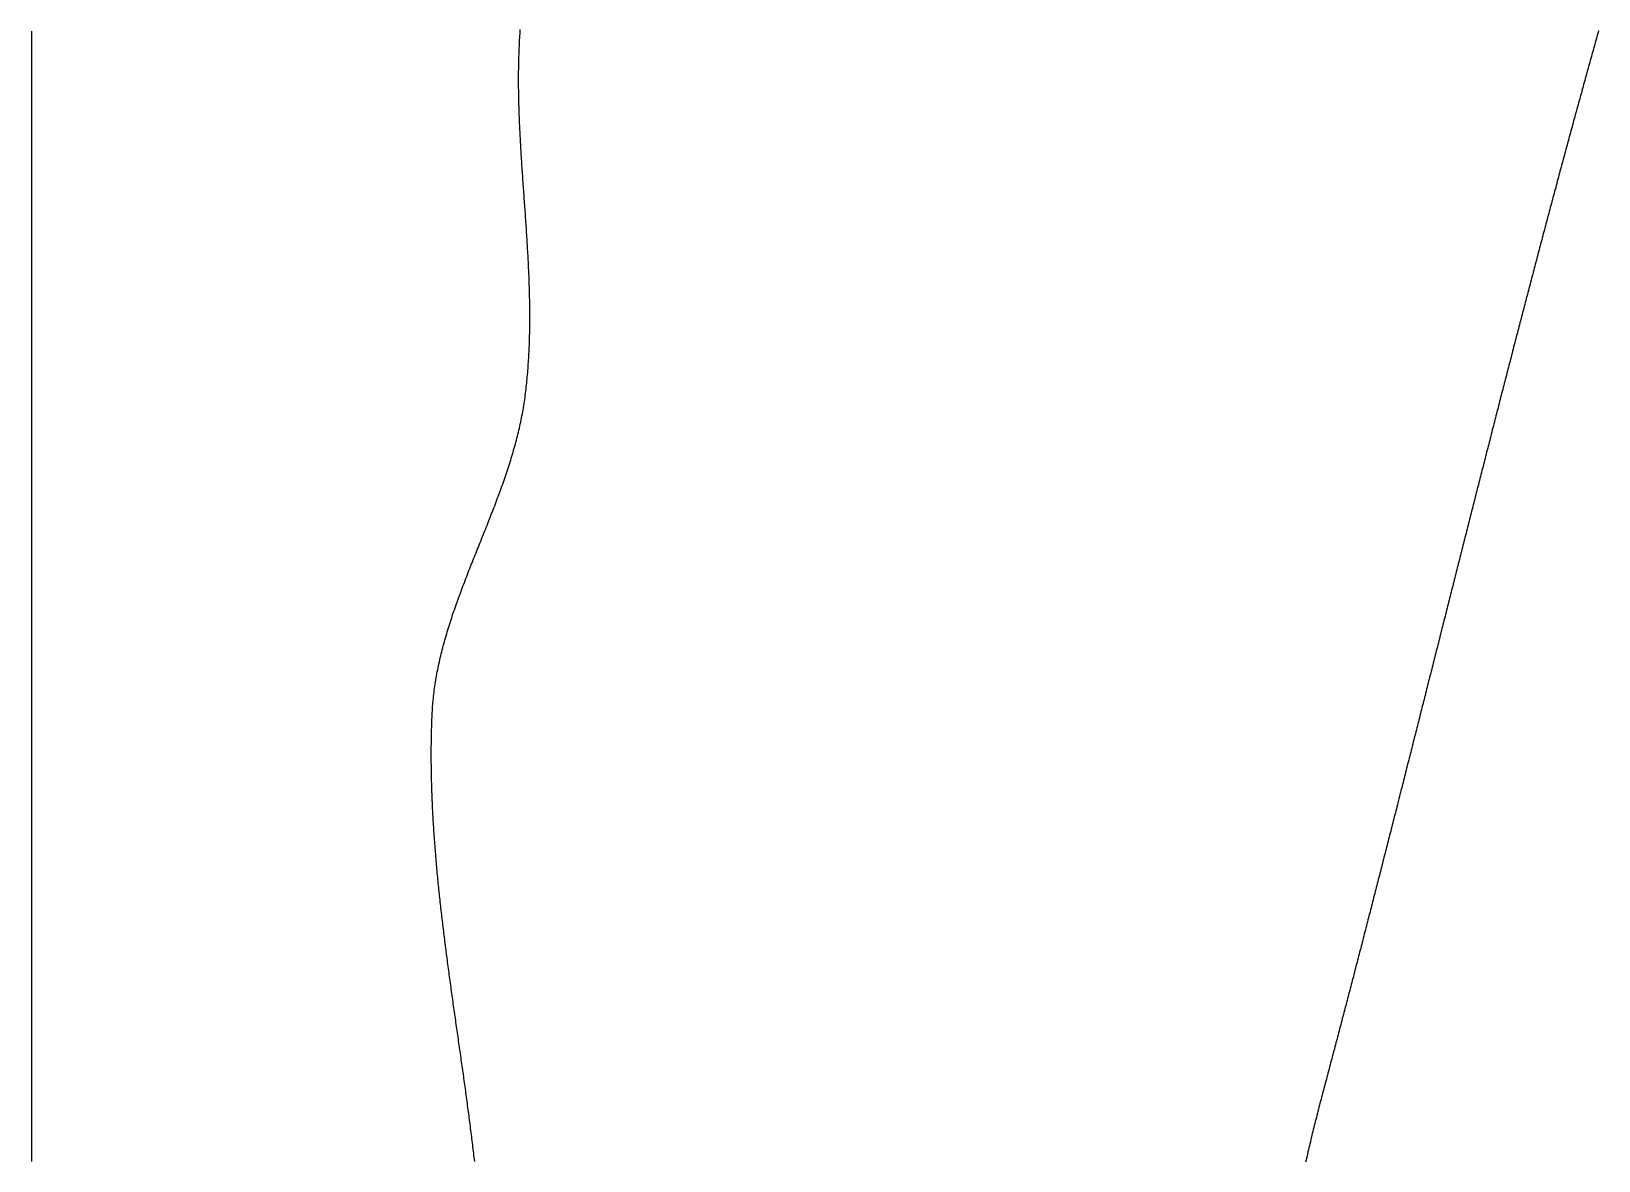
# Model space of a CAD drawing. Header units: metres. Extents: x -45 to 45, y -108 to 108.
# Drawn here: x -45.32 to -7.74, y -81.28 to -54.21 of the extents above; entities that cross this region are included whole.
import ezdxf

# ---------------------------------------------------------------- set-up
doc = ezdxf.new("R2010")
doc.units = ezdxf.units.M

msp = doc.modelspace()

# ---------------------------------------------------------------- linework, layer by layer
for points in [[(-45.316, -54.205), (-45.316, -54.255), (-45.316, -54.305), (-45.316, -54.355), (-45.316, -54.405), (-45.316, -54.455), (-45.316, -54.505), (-45.316, -54.555), (-45.316, -54.605), (-45.316, -54.655), (-45.316, -54.705), (-45.316, -54.755), (-45.316, -54.805), (-45.316, -54.855), (-45.316, -54.905), (-45.316, -54.955), (-45.316, -55.005), (-45.316, -55.055), (-45.316, -55.105), (-45.316, -55.155), (-45.316, -55.205), (-45.316, -55.255), (-45.316, -55.305), (-45.316, -55.355), (-45.316, -55.405), (-45.316, -55.455), (-45.316, -55.505), (-45.316, -55.555), (-45.316, -55.605), (-45.316, -55.655), (-45.316, -55.705), (-45.316, -55.755), (-45.316, -55.805), (-45.316, -55.855), (-45.316, -55.905), (-45.316, -55.955), (-45.316, -56.005), (-45.316, -56.055), (-45.316, -56.105), (-45.316, -56.155), (-45.316, -56.205), (-45.316, -56.255), (-45.316, -56.305), (-45.316, -56.355), (-45.316, -56.405), (-45.316, -56.455), (-45.316, -56.505), (-45.316, -56.555), (-45.316, -56.605), (-45.316, -56.655), (-45.316, -56.705), (-45.316, -56.755), (-45.316, -56.806), (-45.316, -56.856), (-45.316, -56.906), (-45.316, -56.956), (-45.316, -57.006), (-45.316, -57.056), (-45.316, -57.106), (-45.316, -57.156), (-45.316, -57.206), (-45.316, -57.256), (-45.316, -57.306), (-45.316, -57.356), (-45.316, -57.406), (-45.316, -57.456), (-45.316, -57.506), (-45.316, -57.556), (-45.316, -57.606), (-45.316, -57.656), (-45.316, -57.706), (-45.316, -57.756), (-45.316, -57.806), (-45.316, -57.856), (-45.316, -57.906), (-45.316, -57.956), (-45.316, -58.006), (-45.316, -58.056), (-45.316, -58.106), (-45.316, -58.156), (-45.316, -58.206), (-45.316, -58.256), (-45.316, -58.306), (-45.316, -58.356), (-45.316, -58.406), (-45.316, -58.456), (-45.316, -58.506), (-45.316, -58.556), (-45.316, -58.606), (-45.316, -58.656), (-45.316, -58.706), (-45.316, -58.756), (-45.316, -58.806), (-45.316, -58.856), (-45.316, -58.906), (-45.316, -58.956), (-45.316, -59.006), (-45.316, -59.056), (-45.316, -59.106), (-45.316, -59.156), (-45.316, -59.206), (-45.316, -59.256), (-45.316, -59.306), (-45.316, -59.356), (-45.316, -59.406), (-45.316, -59.456), (-45.316, -59.506), (-45.316, -59.556), (-45.316, -59.606), (-45.316, -59.656), (-45.316, -59.706), (-45.316, -59.756), (-45.316, -59.806), (-45.316, -59.856), (-45.316, -59.906), (-45.316, -59.956), (-45.316, -60.006), (-45.316, -60.056), (-45.316, -60.106), (-45.316, -60.156), (-45.316, -60.206), (-45.316, -60.256), (-45.316, -60.306), (-45.316, -60.356), (-45.316, -60.406), (-45.316, -60.456), (-45.316, -60.506), (-45.316, -60.556), (-45.316, -60.606), (-45.316, -60.656), (-45.316, -60.706), (-45.316, -60.756), (-45.316, -60.806), (-45.316, -60.856), (-45.316, -60.906), (-45.316, -60.956), (-45.316, -61.006), (-45.316, -61.056), (-45.316, -61.106), (-45.316, -61.156), (-45.316, -61.206), (-45.316, -61.256), (-45.316, -61.306), (-45.316, -61.356), (-45.316, -61.406), (-45.316, -61.456), (-45.316, -61.506), (-45.316, -61.556), (-45.316, -61.606), (-45.316, -61.656), (-45.316, -61.706), (-45.316, -61.756), (-45.316, -61.806), (-45.316, -61.856), (-45.316, -61.906), (-45.316, -61.956), (-45.316, -62.006), (-45.316, -62.056), (-45.316, -62.106), (-45.316, -62.156), (-45.316, -62.206), (-45.316, -62.256), (-45.316, -62.306), (-45.316, -62.356), (-45.316, -62.406), (-45.316, -62.456), (-45.316, -62.506), (-45.316, -62.556), (-45.316, -62.606), (-45.316, -62.656), (-45.316, -62.706), (-45.316, -62.756), (-45.316, -62.806), (-45.316, -62.856), (-45.316, -62.906), (-45.316, -62.956), (-45.316, -63.006), (-45.316, -63.056), (-45.316, -63.106), (-45.316, -63.156), (-45.316, -63.206), (-45.316, -63.256), (-45.316, -63.306), (-45.316, -63.356), (-45.316, -63.406), (-45.316, -63.456), (-45.316, -63.506), (-45.316, -63.556), (-45.316, -63.606), (-45.316, -63.656), (-45.316, -63.706), (-45.316, -63.756), (-45.316, -63.806), (-45.316, -63.856), (-45.316, -63.906), (-45.316, -63.956), (-45.316, -64.006), (-45.316, -64.056), (-45.316, -64.106), (-45.316, -64.156), (-45.316, -64.206), (-45.316, -64.256), (-45.316, -64.306), (-45.316, -64.356), (-45.316, -64.406), (-45.316, -64.456), (-45.316, -64.506), (-45.316, -64.556), (-45.316, -64.606), (-45.316, -64.656), (-45.316, -64.706), (-45.316, -64.756), (-45.316, -64.806), (-45.316, -64.856), (-45.316, -64.906), (-45.316, -64.956), (-45.316, -65.006), (-45.316, -65.056), (-45.316, -65.106), (-45.316, -65.156), (-45.316, -65.206), (-45.316, -65.256), (-45.316, -65.306), (-45.316, -65.356), (-45.316, -65.406), (-45.316, -65.456), (-45.316, -65.506), (-45.316, -65.556), (-45.316, -65.606), (-45.316, -65.656), (-45.316, -65.706), (-45.316, -65.756), (-45.316, -65.806), (-45.316, -65.856), (-45.316, -65.906), (-45.316, -65.956), (-45.316, -66.006), (-45.316, -66.056), (-45.316, -66.106), (-45.316, -66.156), (-45.316, -66.206), (-45.316, -66.256), (-45.316, -66.306), (-45.316, -66.356), (-45.316, -66.406), (-45.316, -66.456), (-45.316, -66.506), (-45.316, -66.556), (-45.316, -66.606), (-45.316, -66.656), (-45.316, -66.706), (-45.316, -66.756), (-45.316, -66.806), (-45.316, -66.856), (-45.316, -66.906), (-45.316, -66.956), (-45.316, -67.006), (-45.316, -67.056), (-45.316, -67.106), (-45.316, -67.157), (-45.316, -67.207), (-45.316, -67.257), (-45.316, -67.307), (-45.316, -67.357), (-45.316, -67.407), (-45.316, -67.457), (-45.316, -67.507), (-45.316, -67.557), (-45.316, -67.607), (-45.316, -67.657), (-45.316, -67.707), (-45.316, -67.757), (-45.316, -67.807), (-45.316, -67.857), (-45.316, -67.907), (-45.316, -67.957), (-45.316, -68.007), (-45.316, -68.057), (-45.316, -68.107), (-45.316, -68.157), (-45.316, -68.207), (-45.316, -68.257), (-45.316, -68.307), (-45.316, -68.357), (-45.316, -68.407), (-45.316, -68.457), (-45.316, -68.507), (-45.316, -68.557), (-45.316, -68.607), (-45.316, -68.657), (-45.316, -68.707), (-45.316, -68.757), (-45.316, -68.807), (-45.316, -68.857), (-45.316, -68.907), (-45.316, -68.957), (-45.316, -69.007), (-45.316, -69.057), (-45.316, -69.107), (-45.316, -69.157), (-45.316, -69.207), (-45.316, -69.257), (-45.316, -69.307), (-45.316, -69.357), (-45.316, -69.407), (-45.316, -69.457), (-45.316, -69.507), (-45.316, -69.557), (-45.316, -69.607), (-45.316, -69.657), (-45.316, -69.707), (-45.316, -69.757), (-45.316, -69.807), (-45.316, -69.857), (-45.316, -69.907), (-45.316, -69.957), (-45.316, -70.007), (-45.316, -70.057), (-45.316, -70.107), (-45.316, -70.157), (-45.316, -70.207), (-45.316, -70.257), (-45.316, -70.307), (-45.316, -70.357), (-45.316, -70.407), (-45.316, -70.457), (-45.316, -70.507), (-45.316, -70.557), (-45.316, -70.607), (-45.316, -70.657), (-45.316, -70.707), (-45.316, -70.757), (-45.316, -70.807), (-45.316, -70.857), (-45.316, -70.907), (-45.316, -70.957), (-45.316, -71.007), (-45.316, -71.057), (-45.316, -71.107), (-45.316, -71.157), (-45.316, -71.207), (-45.316, -71.257), (-45.316, -71.307), (-45.316, -71.357), (-45.316, -71.407), (-45.316, -71.457), (-45.316, -71.507), (-45.316, -71.557), (-45.316, -71.607), (-45.316, -71.657), (-45.316, -71.707), (-45.316, -71.757), (-45.316, -71.807), (-45.316, -71.857), (-45.316, -71.907), (-45.316, -71.957), (-45.316, -72.007), (-45.316, -72.057), (-45.316, -72.107), (-45.316, -72.157), (-45.316, -72.207), (-45.316, -72.257), (-45.316, -72.307), (-45.316, -72.357), (-45.316, -72.407), (-45.316, -72.457), (-45.316, -72.507), (-45.316, -72.557), (-45.316, -72.607), (-45.316, -72.657), (-45.316, -72.707), (-45.316, -72.757), (-45.316, -72.807), (-45.316, -72.857), (-45.316, -72.907), (-45.316, -72.957), (-45.316, -73.007), (-45.316, -73.057), (-45.316, -73.107), (-45.316, -73.157), (-45.316, -73.207), (-45.316, -73.257), (-45.316, -73.307), (-45.316, -73.357), (-45.316, -73.407), (-45.316, -73.457), (-45.316, -73.507), (-45.316, -73.557), (-45.316, -73.607), (-45.316, -73.657), (-45.316, -73.707), (-45.316, -73.757), (-45.316, -73.807), (-45.316, -73.857), (-45.316, -73.907), (-45.316, -73.957), (-45.316, -74.007), (-45.316, -74.057), (-45.316, -74.107), (-45.316, -74.157), (-45.316, -74.207), (-45.316, -74.257), (-45.316, -74.307), (-45.316, -74.357), (-45.316, -74.407), (-45.316, -74.457), (-45.316, -74.507), (-45.316, -74.557), (-45.316, -74.607), (-45.316, -74.657), (-45.316, -74.707), (-45.316, -74.757), (-45.316, -74.807), (-45.316, -74.857), (-45.316, -74.907), (-45.316, -74.957), (-45.316, -75.007), (-45.316, -75.057), (-45.316, -75.107), (-45.316, -75.157), (-45.316, -75.207), (-45.316, -75.257), (-45.316, -75.307), (-45.316, -75.357), (-45.316, -75.407), (-45.316, -75.457), (-45.316, -75.507), (-45.316, -75.557), (-45.316, -75.607), (-45.316, -75.657), (-45.316, -75.707), (-45.316, -75.757), (-45.316, -75.807), (-45.316, -75.857), (-45.316, -75.907), (-45.316, -75.957), (-45.316, -76.007), (-45.316, -76.057), (-45.316, -76.107), (-45.316, -76.157), (-45.316, -76.207), (-45.316, -76.257), (-45.316, -76.307), (-45.316, -76.357), (-45.316, -76.407), (-45.316, -76.457), (-45.316, -76.507), (-45.316, -76.557), (-45.316, -76.607), (-45.316, -76.657), (-45.316, -76.707), (-45.316, -76.757), (-45.316, -76.807), (-45.316, -76.857), (-45.316, -76.907), (-45.316, -76.957), (-45.316, -77.007), (-45.316, -77.057), (-45.316, -77.107), (-45.316, -77.157), (-45.316, -77.207), (-45.316, -77.257), (-45.316, -77.307), (-45.316, -77.357), (-45.316, -77.407), (-45.316, -77.458), (-45.316, -77.508), (-45.316, -77.558), (-45.316, -77.608), (-45.316, -77.658), (-45.316, -77.708), (-45.316, -77.758), (-45.316, -77.808), (-45.316, -77.858), (-45.316, -77.908), (-45.316, -77.958), (-45.316, -78.008), (-45.316, -78.058), (-45.316, -78.108), (-45.316, -78.158), (-45.316, -78.208), (-45.316, -78.258), (-45.316, -78.308), (-45.316, -78.358), (-45.316, -78.408), (-45.316, -78.458), (-45.316, -78.508), (-45.316, -78.558), (-45.316, -78.608), (-45.316, -78.658), (-45.316, -78.708), (-45.316, -78.758), (-45.316, -78.808), (-45.316, -78.858), (-45.316, -78.908), (-45.316, -78.958), (-45.316, -79.008), (-45.316, -79.058), (-45.316, -79.108), (-45.316, -79.158), (-45.316, -79.208), (-45.316, -79.258), (-45.316, -79.308), (-45.316, -79.358), (-45.316, -79.408), (-45.316, -79.458), (-45.316, -79.508), (-45.316, -79.558), (-45.316, -79.608), (-45.316, -79.658), (-45.316, -79.708), (-45.316, -79.758), (-45.316, -79.808), (-45.316, -79.858), (-45.316, -79.908), (-45.316, -79.958), (-45.316, -80.008), (-45.316, -80.058), (-45.316, -80.108), (-45.316, -80.158), (-45.316, -80.208), (-45.316, -80.258), (-45.316, -80.308), (-45.316, -80.358), (-45.316, -80.408), (-45.316, -80.458), (-45.316, -80.508), (-45.316, -80.558), (-45.316, -80.608), (-45.316, -80.658), (-45.316, -80.708), (-45.316, -80.758), (-45.316, -80.808), (-45.316, -80.858), (-45.316, -80.908), (-45.316, -80.958), (-45.316, -81.008), (-45.316, -81.058), (-45.316, -81.108), (-45.316, -81.158), (-45.316, -81.208), (-45.316, -81.258), (-45.316, -81.308)], [(-33.472, -62.937), (-33.466, -62.887), (-33.46, -62.837), (-33.454, -62.788), (-33.449, -62.738), (-33.443, -62.688), (-33.438, -62.639), (-33.433, -62.589), (-33.428, -62.539), (-33.424, -62.489), (-33.419, -62.44), (-33.415, -62.39), (-33.411, -62.34), (-33.407, -62.29), (-33.403, -62.24), (-33.4, -62.19), (-33.396, -62.141), (-33.393, -62.091), (-33.39, -62.041), (-33.387, -61.991), (-33.385, -61.941), (-33.382, -61.891), (-33.38, -61.841), (-33.377, -61.791), (-33.375, -61.741), (-33.374, -61.691), (-33.372, -61.641), (-33.37, -61.591), (-33.369, -61.541), (-33.368, -61.491), (-33.367, -61.441), (-33.366, -61.391), (-33.365, -61.341), (-33.364, -61.291), (-33.363, -61.241), (-33.363, -61.191), (-33.363, -61.141), (-33.363, -61.091), (-33.363, -61.041), (-33.363, -60.991), (-33.363, -60.941), (-33.363, -60.89), (-33.364, -60.84), (-33.364, -60.79), (-33.365, -60.74), (-33.366, -60.69), (-33.367, -60.64), (-33.368, -60.59), (-33.369, -60.539), (-33.37, -60.489), (-33.371, -60.439), (-33.373, -60.389), (-33.374, -60.339), (-33.376, -60.288), (-33.378, -60.238), (-33.379, -60.188), (-33.381, -60.138), (-33.383, -60.088), (-33.385, -60.037), (-33.387, -59.987), (-33.39, -59.937), (-33.392, -59.887), (-33.394, -59.836), (-33.397, -59.786), (-33.399, -59.736), (-33.402, -59.686), (-33.404, -59.635), (-33.407, -59.585), (-33.41, -59.535), (-33.413, -59.484), (-33.416, -59.434), (-33.419, -59.384), (-33.422, -59.334), (-33.425, -59.283), (-33.428, -59.233), (-33.431, -59.183), (-33.434, -59.132), (-33.437, -59.082), (-33.44, -59.032), (-33.444, -58.981), (-33.447, -58.931), (-33.45, -58.881), (-33.454, -58.831), (-33.457, -58.78), (-33.461, -58.73), (-33.464, -58.68), (-33.468, -58.629), (-33.471, -58.579), (-33.475, -58.529), (-33.478, -58.478), (-33.482, -58.428), (-33.485, -58.378), (-33.489, -58.327), (-33.492, -58.277), (-33.496, -58.227), (-33.5, -58.176), (-33.503, -58.126), (-33.507, -58.076), (-33.51, -58.025), (-33.514, -57.975), (-33.517, -57.925), (-33.521, -57.874), (-33.524, -57.824), (-33.528, -57.774), (-33.531, -57.723), (-33.535, -57.673), (-33.538, -57.623), (-33.542, -57.573), (-33.545, -57.522), (-33.548, -57.472), (-33.552, -57.422), (-33.555, -57.371), (-33.558, -57.321), (-33.562, -57.271), (-33.565, -57.221), (-33.568, -57.17), (-33.571, -57.12), (-33.574, -57.07), (-33.577, -57.019), (-33.58, -56.969), (-33.583, -56.919), (-33.586, -56.869), (-33.588, -56.818), (-33.591, -56.768), (-33.594, -56.718), (-33.596, -56.668), (-33.599, -56.617), (-33.601, -56.567), (-33.603, -56.517), (-33.606, -56.467), (-33.608, -56.417), (-33.61, -56.366), (-33.612, -56.316), (-33.614, -56.266), (-33.616, -56.216), (-33.618, -56.166), (-33.619, -56.116), (-33.621, -56.065), (-33.623, -56.015), (-33.624, -55.965), (-33.625, -55.915), (-33.627, -55.865), (-33.628, -55.815), (-33.629, -55.765), (-33.63, -55.715), (-33.63, -55.664), (-33.631, -55.614), (-33.632, -55.564), (-33.632, -55.514), (-33.632, -55.464), (-33.633, -55.414), (-33.633, -55.364), (-33.633, -55.314), (-33.632, -55.264), (-33.632, -55.214), (-33.632, -55.164), (-33.631, -55.114), (-33.63, -55.064), (-33.63, -55.014), (-33.629, -54.964), (-33.627, -54.914), (-33.626, -54.864), (-33.625, -54.814), (-33.623, -54.764), (-33.621, -54.715), (-33.62, -54.665), (-33.618, -54.615), (-33.615, -54.565), (-33.613, -54.515), (-33.61, -54.465), (-33.608, -54.415), (-33.605, -54.366), (-33.602, -54.316), (-33.599, -54.266), (-33.595, -54.216), (-33.592, -54.166)], [(-7.736, -54.185), (-7.75, -54.233), (-7.763, -54.281), (-7.776, -54.329), (-7.79, -54.377), (-7.803, -54.426), (-7.817, -54.474), (-7.83, -54.522), (-7.844, -54.57), (-7.857, -54.618), (-7.871, -54.666), (-7.884, -54.715), (-7.897, -54.763), (-7.911, -54.811), (-7.924, -54.859), (-7.938, -54.907), (-7.951, -54.956), (-7.964, -55.004), (-7.978, -55.052), (-7.991, -55.1), (-8.004, -55.148), (-8.018, -55.197), (-8.031, -55.245), (-8.044, -55.293), (-8.058, -55.341), (-8.071, -55.389), (-8.084, -55.438), (-8.098, -55.486), (-8.111, -55.534), (-8.124, -55.582), (-8.137, -55.631), (-8.151, -55.679), (-8.164, -55.727), (-8.177, -55.775), (-8.19, -55.824), (-8.204, -55.872), (-8.217, -55.92), (-8.23, -55.968), (-8.243, -56.017), (-8.256, -56.065), (-8.27, -56.113), (-8.283, -56.161), (-8.296, -56.21), (-8.309, -56.258), (-8.322, -56.306), (-8.336, -56.355), (-8.349, -56.403), (-8.362, -56.451), (-8.375, -56.499), (-8.388, -56.548), (-8.401, -56.596), (-8.414, -56.644), (-8.428, -56.693), (-8.441, -56.741), (-8.454, -56.789), (-8.467, -56.838), (-8.48, -56.886), (-8.493, -56.934), (-8.506, -56.982), (-8.519, -57.031), (-8.532, -57.079), (-8.545, -57.127), (-8.558, -57.176), (-8.571, -57.224), (-8.584, -57.272), (-8.598, -57.321), (-8.611, -57.369), (-8.624, -57.417), (-8.637, -57.466), (-8.65, -57.514), (-8.663, -57.562), (-8.676, -57.611), (-8.689, -57.659), (-8.702, -57.707), (-8.715, -57.756), (-8.728, -57.804), (-8.741, -57.853), (-8.753, -57.901), (-8.766, -57.949), (-8.779, -57.998), (-8.792, -58.046), (-8.805, -58.094), (-8.818, -58.143), (-8.831, -58.191), (-8.844, -58.24), (-8.857, -58.288), (-8.87, -58.336), (-8.883, -58.385), (-8.896, -58.433), (-8.909, -58.481), (-8.921, -58.53), (-8.934, -58.578), (-8.947, -58.627), (-8.96, -58.675), (-8.973, -58.723), (-8.986, -58.772), (-8.999, -58.82), (-9.012, -58.869), (-9.024, -58.917), (-9.037, -58.965), (-9.05, -59.014), (-9.063, -59.062), (-9.076, -59.111), (-9.089, -59.159), (-9.101, -59.208), (-9.114, -59.256), (-9.127, -59.304), (-9.14, -59.353), (-9.153, -59.401), (-9.165, -59.45), (-9.178, -59.498), (-9.191, -59.547), (-9.204, -59.595), (-9.216, -59.643), (-9.229, -59.692), (-9.242, -59.74), (-9.255, -59.789), (-9.267, -59.837), (-9.28, -59.886), (-9.293, -59.934), (-9.306, -59.983), (-9.318, -60.031), (-9.331, -60.079), (-9.344, -60.128), (-9.357, -60.176), (-9.369, -60.225), (-9.382, -60.273), (-9.395, -60.322), (-9.407, -60.37), (-9.42, -60.419), (-9.433, -60.467), (-9.445, -60.516), (-9.458, -60.564), (-9.471, -60.613), (-9.483, -60.661), (-9.496, -60.71), (-9.509, -60.758), (-9.521, -60.807), (-9.534, -60.855), (-9.547, -60.903), (-9.559, -60.952), (-9.572, -61), (-9.585, -61.049), (-9.597, -61.097), (-9.61, -61.146), (-9.622, -61.194), (-9.635, -61.243), (-9.648, -61.291), (-9.66, -61.34), (-9.673, -61.388), (-9.685, -61.437), (-9.698, -61.485), (-9.711, -61.534), (-9.723, -61.582), (-9.736, -61.631), (-9.748, -61.679), (-9.761, -61.728), (-9.774, -61.776), (-9.786, -61.825), (-9.799, -61.873), (-9.811, -61.922), (-9.824, -61.971), (-9.836, -62.019), (-9.849, -62.068), (-9.861, -62.116), (-9.874, -62.165), (-9.886, -62.213), (-9.899, -62.262), (-9.912, -62.31), (-9.924, -62.359), (-9.937, -62.407), (-9.949, -62.456), (-9.962, -62.504), (-9.974, -62.553), (-9.987, -62.601), (-9.999, -62.65), (-10.012, -62.698), (-10.024, -62.747), (-10.037, -62.795), (-10.049, -62.844), (-10.062, -62.893), (-10.074, -62.941), (-10.087, -62.99), (-10.099, -63.038), (-10.111, -63.087), (-10.124, -63.135), (-10.136, -63.184), (-10.149, -63.232), (-10.161, -63.281), (-10.174, -63.329), (-10.186, -63.378), (-10.199, -63.427), (-10.211, -63.475), (-10.224, -63.524), (-10.236, -63.572), (-10.248, -63.621), (-10.261, -63.669), (-10.273, -63.718), (-10.286, -63.766), (-10.298, -63.815), (-10.311, -63.864), (-10.323, -63.912), (-10.335, -63.961), (-10.348, -64.009), (-10.36, -64.058), (-10.373, -64.106), (-10.385, -64.155), (-10.397, -64.203), (-10.41, -64.252), (-10.422, -64.301), (-10.435, -64.349), (-10.447, -64.398), (-10.459, -64.446), (-10.472, -64.495), (-10.484, -64.543), (-10.497, -64.592), (-10.509, -64.641), (-10.521, -64.689), (-10.534, -64.738), (-10.546, -64.786), (-10.558, -64.835), (-10.571, -64.883), (-10.583, -64.932), (-10.596, -64.981), (-10.608, -65.029), (-10.62, -65.078), (-10.633, -65.126), (-10.645, -65.175), (-10.657, -65.223), (-10.67, -65.272), (-10.682, -65.321), (-10.694, -65.369), (-10.707, -65.418), (-10.719, -65.466), (-10.731, -65.515), (-10.744, -65.563), (-10.756, -65.612), (-10.768, -65.661), (-10.781, -65.709), (-10.793, -65.758), (-10.805, -65.806), (-10.818, -65.855), (-10.83, -65.903), (-10.842, -65.952), (-10.855, -66.001), (-10.867, -66.049), (-10.879, -66.098), (-10.892, -66.146), (-10.904, -66.195), (-10.916, -66.244), (-10.929, -66.292), (-10.941, -66.341), (-10.953, -66.389), (-10.966, -66.438), (-10.978, -66.486), (-10.99, -66.535), (-11.002, -66.584), (-11.015, -66.632), (-11.027, -66.681), (-11.039, -66.729), (-11.052, -66.778), (-11.064, -66.827), (-11.076, -66.875), (-11.089, -66.924), (-11.101, -66.972), (-11.113, -67.021), (-11.125, -67.069), (-11.138, -67.118), (-11.15, -67.167), (-11.162, -67.215), (-11.175, -67.264), (-11.187, -67.312), (-11.199, -67.361), (-11.211, -67.41), (-11.224, -67.458), (-11.236, -67.507), (-11.248, -67.555), (-11.261, -67.604), (-11.273, -67.652), (-11.285, -67.701), (-11.297, -67.75), (-11.31, -67.798), (-11.322, -67.847), (-11.334, -67.895), (-11.346, -67.944), (-11.359, -67.993), (-11.371, -68.041), (-11.383, -68.09), (-11.396, -68.138), (-11.408, -68.187), (-11.42, -68.235), (-11.432, -68.284), (-11.445, -68.333), (-11.457, -68.381), (-11.469, -68.43), (-11.481, -68.478), (-11.494, -68.527), (-11.506, -68.575), (-11.518, -68.624), (-11.53, -68.673), (-11.543, -68.721), (-11.555, -68.77), (-11.567, -68.818), (-11.579, -68.867), (-11.592, -68.916), (-11.604, -68.964), (-11.616, -69.013), (-11.629, -69.061), (-11.641, -69.11), (-11.653, -69.158), (-11.665, -69.207), (-11.678, -69.256), (-11.69, -69.304), (-11.702, -69.353), (-11.714, -69.401), (-11.727, -69.45), (-11.739, -69.498), (-11.751, -69.547), (-11.763, -69.596), (-11.776, -69.644), (-11.788, -69.693), (-11.8, -69.741), (-11.812, -69.79), (-11.825, -69.838), (-11.837, -69.887), (-11.849, -69.935), (-11.861, -69.984), (-11.874, -70.033), (-11.886, -70.081), (-11.898, -70.13), (-11.911, -70.178), (-11.923, -70.227), (-11.935, -70.275), (-11.947, -70.324), (-11.96, -70.372), (-11.972, -70.421), (-11.984, -70.47), (-11.996, -70.518), (-12.009, -70.567), (-12.021, -70.615), (-12.033, -70.664), (-12.045, -70.712), (-12.058, -70.761), (-12.07, -70.809), (-12.082, -70.858), (-12.095, -70.907), (-12.107, -70.955), (-12.119, -71.004), (-12.131, -71.052), (-12.144, -71.101), (-12.156, -71.149), (-12.168, -71.198), (-12.18, -71.246), (-12.193, -71.295), (-12.205, -71.343), (-12.217, -71.392), (-12.23, -71.44), (-12.242, -71.489), (-12.254, -71.538), (-12.266, -71.586), (-12.279, -71.635), (-12.291, -71.683), (-12.303, -71.732), (-12.316, -71.78), (-12.328, -71.829), (-12.34, -71.877), (-12.353, -71.926), (-12.365, -71.974), (-12.377, -72.023), (-12.389, -72.071), (-12.402, -72.12), (-12.414, -72.168), (-12.426, -72.217), (-12.439, -72.265), (-12.451, -72.314), (-12.463, -72.362), (-12.476, -72.411), (-12.488, -72.459), (-12.5, -72.508), (-12.512, -72.556), (-12.525, -72.605), (-12.537, -72.653), (-12.549, -72.702), (-12.562, -72.75), (-12.574, -72.799), (-12.586, -72.847), (-12.599, -72.896), (-12.611, -72.944), (-12.623, -72.993), (-12.636, -73.041), (-12.648, -73.09), (-12.66, -73.138), (-12.673, -73.187), (-12.685, -73.235), (-12.697, -73.284), (-12.71, -73.332), (-12.722, -73.381), (-12.734, -73.429), (-12.747, -73.478), (-12.759, -73.526), (-12.771, -73.575), (-12.784, -73.623), (-12.796, -73.672), (-12.809, -73.72), (-12.821, -73.768), (-12.833, -73.817), (-12.846, -73.865), (-12.858, -73.914), (-12.87, -73.962), (-12.883, -74.011), (-12.895, -74.059), (-12.908, -74.108), (-12.92, -74.156), (-12.932, -74.205), (-12.945, -74.253), (-12.957, -74.301), (-12.969, -74.35), (-12.982, -74.398), (-12.994, -74.447), (-13.007, -74.495), (-13.019, -74.544), (-13.031, -74.592), (-13.044, -74.641), (-13.056, -74.689), (-13.069, -74.737), (-13.081, -74.786), (-13.093, -74.834), (-13.106, -74.883), (-13.118, -74.931), (-13.131, -74.98), (-13.143, -75.028), (-13.156, -75.076), (-13.168, -75.125), (-13.181, -75.173), (-13.193, -75.222), (-13.205, -75.27), (-13.218, -75.318), (-13.23, -75.367), (-13.243, -75.415), (-13.255, -75.464), (-13.268, -75.512), (-13.28, -75.56), (-13.293, -75.609), (-13.305, -75.657), (-13.318, -75.706), (-13.33, -75.754), (-13.342, -75.802), (-13.355, -75.851), (-13.367, -75.899), (-13.38, -75.947), (-13.392, -75.996), (-13.405, -76.044), (-13.417, -76.093), (-13.43, -76.141), (-13.442, -76.189), (-13.455, -76.238), (-13.467, -76.286), (-13.48, -76.334), (-13.493, -76.383), (-13.505, -76.431), (-13.518, -76.479), (-13.53, -76.528), (-13.543, -76.576), (-13.555, -76.624), (-13.568, -76.673), (-13.58, -76.721), (-13.593, -76.769), (-13.605, -76.818), (-13.618, -76.866), (-13.63, -76.914), (-13.643, -76.963), (-13.656, -77.011), (-13.668, -77.059), (-13.681, -77.108), (-13.693, -77.156), (-13.706, -77.204), (-13.719, -77.253), (-13.731, -77.301), (-13.744, -77.349), (-13.756, -77.398), (-13.769, -77.446), (-13.782, -77.494), (-13.794, -77.542), (-13.807, -77.591), (-13.819, -77.639), (-13.832, -77.687), (-13.845, -77.736), (-13.857, -77.784), (-13.87, -77.832), (-13.883, -77.88), (-13.895, -77.929), (-13.908, -77.977), (-13.921, -78.025), (-13.933, -78.073), (-13.946, -78.122), (-13.959, -78.17), (-13.971, -78.218), (-13.984, -78.267), (-13.997, -78.315), (-14.009, -78.363), (-14.022, -78.411), (-14.035, -78.459), (-14.047, -78.508), (-14.06, -78.556), (-14.073, -78.604), (-14.086, -78.652), (-14.098, -78.701), (-14.111, -78.749), (-14.124, -78.797), (-14.136, -78.845), (-14.149, -78.894), (-14.162, -78.942), (-14.175, -78.99), (-14.187, -79.038), (-14.2, -79.086), (-14.213, -79.135), (-14.226, -79.183), (-14.239, -79.231), (-14.251, -79.279), (-14.264, -79.327), (-14.277, -79.375), (-14.29, -79.424), (-14.303, -79.472), (-14.315, -79.52), (-14.328, -79.568), (-14.341, -79.616), (-14.354, -79.664), (-14.367, -79.713), (-14.379, -79.761)], [(-35.706, -70.598), (-35.704, -70.548), (-35.701, -70.498), (-35.698, -70.449), (-35.695, -70.399), (-35.691, -70.349), (-35.687, -70.3), (-35.682, -70.251), (-35.677, -70.201), (-35.672, -70.152), (-35.666, -70.103), (-35.66, -70.054), (-35.654, -70.005), (-35.647, -69.956), (-35.64, -69.907), (-35.633, -69.858), (-35.625, -69.809), (-35.617, -69.76), (-35.609, -69.711), (-35.6, -69.662), (-35.592, -69.614), (-35.582, -69.565), (-35.573, -69.517), (-35.563, -69.468), (-35.553, -69.42), (-35.543, -69.371), (-35.532, -69.323), (-35.521, -69.275), (-35.51, -69.226), (-35.499, -69.178), (-35.487, -69.13), (-35.475, -69.082), (-35.463, -69.034), (-35.45, -68.986), (-35.438, -68.938), (-35.425, -68.89), (-35.412, -68.842), (-35.398, -68.794), (-35.385, -68.746), (-35.371, -68.698), (-35.357, -68.651), (-35.343, -68.603), (-35.328, -68.555), (-35.313, -68.508), (-35.299, -68.46), (-35.284, -68.412), (-35.268, -68.365), (-35.253, -68.317), (-35.237, -68.27), (-35.222, -68.222), (-35.206, -68.175), (-35.19, -68.127), (-35.173, -68.08), (-35.157, -68.033), (-35.141, -67.985), (-35.124, -67.938), (-35.107, -67.891), (-35.09, -67.843), (-35.073, -67.796), (-35.056, -67.749), (-35.038, -67.702), (-35.021, -67.654), (-35.003, -67.607), (-34.986, -67.56), (-34.968, -67.513), (-34.95, -67.466), (-34.932, -67.419), (-34.914, -67.372), (-34.896, -67.325), (-34.878, -67.277), (-34.859, -67.23), (-34.841, -67.183), (-34.823, -67.136), (-34.804, -67.089), (-34.786, -67.042), (-34.767, -66.995), (-34.748, -66.948), (-34.73, -66.901), (-34.711, -66.854), (-34.692, -66.807), (-34.673, -66.76), (-34.654, -66.713), (-34.636, -66.666), (-34.617, -66.619), (-34.598, -66.572), (-34.579, -66.525), (-34.56, -66.478), (-34.541, -66.431), (-34.522, -66.384), (-34.503, -66.337), (-34.484, -66.29), (-34.466, -66.243), (-34.447, -66.196), (-34.428, -66.149), (-34.409, -66.102), (-34.39, -66.055), (-34.372, -66.008), (-34.353, -65.961), (-34.335, -65.914), (-34.316, -65.867), (-34.298, -65.82), (-34.279, -65.772), (-34.261, -65.725), (-34.243, -65.678), (-34.224, -65.631), (-34.206, -65.584), (-34.188, -65.537), (-34.17, -65.489), (-34.152, -65.442), (-34.135, -65.395), (-34.117, -65.348), (-34.1, -65.3), (-34.082, -65.253), (-34.065, -65.206), (-34.048, -65.158), (-34.031, -65.111), (-34.014, -65.063), (-33.997, -65.016), (-33.981, -64.968), (-33.964, -64.921), (-33.948, -64.873), (-33.932, -64.826), (-33.916, -64.778), (-33.9, -64.73), (-33.884, -64.683), (-33.869, -64.635), (-33.853, -64.587), (-33.838, -64.539), (-33.823, -64.492), (-33.809, -64.444), (-33.794, -64.396), (-33.78, -64.348), (-33.766, -64.3), (-33.752, -64.252), (-33.738, -64.204), (-33.725, -64.156), (-33.711, -64.108), (-33.698, -64.059), (-33.686, -64.011), (-33.673, -63.963), (-33.661, -63.915), (-33.649, -63.866), (-33.637, -63.818), (-33.625, -63.769), (-33.614, -63.721), (-33.603, -63.672), (-33.592, -63.624), (-33.582, -63.575), (-33.571, -63.526), (-33.562, -63.477), (-33.552, -63.428), (-33.543, -63.38), (-33.534, -63.331), (-33.525, -63.282), (-33.516, -63.233), (-33.508, -63.183), (-33.5, -63.134), (-33.493, -63.085), (-33.486, -63.036), (-33.479, -62.986), (-33.472, -62.937)], [(-34.685, -81.305), (-34.691, -81.255), (-34.697, -81.206), (-34.703, -81.156), (-34.709, -81.106), (-34.715, -81.056), (-34.721, -81.006), (-34.727, -80.957), (-34.733, -80.907), (-34.739, -80.857), (-34.745, -80.807), (-34.751, -80.757), (-34.757, -80.708), (-34.764, -80.658), (-34.77, -80.608), (-34.776, -80.558), (-34.783, -80.508), (-34.789, -80.459), (-34.795, -80.409), (-34.802, -80.359), (-34.808, -80.309), (-34.815, -80.26), (-34.821, -80.21), (-34.828, -80.16), (-34.835, -80.11), (-34.841, -80.06), (-34.848, -80.011), (-34.855, -79.961), (-34.861, -79.911), (-34.868, -79.861), (-34.875, -79.812), (-34.882, -79.762), (-34.888, -79.712), (-34.895, -79.662), (-34.902, -79.613), (-34.909, -79.563), (-34.916, -79.513), (-34.923, -79.463), (-34.93, -79.414), (-34.937, -79.364), (-34.943, -79.314), (-34.95, -79.264), (-34.957, -79.215), (-34.964, -79.165), (-34.971, -79.115), (-34.978, -79.065), (-34.985, -79.015), (-34.992, -78.966), (-35, -78.916), (-35.007, -78.866), (-35.014, -78.816), (-35.021, -78.767), (-35.028, -78.717), (-35.035, -78.667), (-35.042, -78.617), (-35.049, -78.568), (-35.056, -78.518), (-35.063, -78.468), (-35.07, -78.418), (-35.077, -78.369), (-35.085, -78.319), (-35.092, -78.269), (-35.099, -78.219), (-35.106, -78.17), (-35.113, -78.12), (-35.12, -78.07), (-35.127, -78.02), (-35.134, -77.971), (-35.141, -77.921), (-35.148, -77.871), (-35.155, -77.821), (-35.162, -77.772), (-35.17, -77.722), (-35.177, -77.672), (-35.184, -77.622), (-35.191, -77.573), (-35.198, -77.523), (-35.205, -77.473), (-35.212, -77.423), (-35.219, -77.374), (-35.226, -77.324), (-35.232, -77.274), (-35.239, -77.224), (-35.246, -77.175), (-35.253, -77.125), (-35.26, -77.075), (-35.267, -77.025), (-35.274, -76.976), (-35.28, -76.926), (-35.287, -76.876), (-35.294, -76.826), (-35.301, -76.777), (-35.307, -76.727), (-35.314, -76.677), (-35.321, -76.627), (-35.327, -76.578), (-35.334, -76.528), (-35.341, -76.478), (-35.347, -76.428), (-35.354, -76.379), (-35.36, -76.329), (-35.367, -76.279), (-35.373, -76.229), (-35.379, -76.18), (-35.386, -76.13), (-35.392, -76.08), (-35.398, -76.03), (-35.405, -75.981), (-35.411, -75.931), (-35.417, -75.881), (-35.423, -75.831), (-35.429, -75.782), (-35.435, -75.732), (-35.442, -75.682), (-35.447, -75.632), (-35.453, -75.582), (-35.459, -75.533), (-35.465, -75.483), (-35.471, -75.433), (-35.477, -75.383), (-35.483, -75.334), (-35.488, -75.284), (-35.494, -75.234), (-35.499, -75.184), (-35.505, -75.135), (-35.51, -75.085), (-35.516, -75.035), (-35.521, -74.985), (-35.527, -74.935), (-35.532, -74.886), (-35.537, -74.836), (-35.542, -74.786), (-35.547, -74.736), (-35.553, -74.686), (-35.558, -74.637), (-35.562, -74.587), (-35.567, -74.537), (-35.572, -74.487), (-35.577, -74.438), (-35.582, -74.388), (-35.586, -74.338), (-35.591, -74.288), (-35.595, -74.238), (-35.6, -74.189), (-35.604, -74.139), (-35.609, -74.089), (-35.613, -74.039), (-35.617, -73.989), (-35.621, -73.94), (-35.625, -73.89), (-35.629, -73.84), (-35.633, -73.79), (-35.637, -73.74), (-35.641, -73.69), (-35.645, -73.641), (-35.648, -73.591), (-35.652, -73.541), (-35.655, -73.491), (-35.659, -73.441), (-35.662, -73.392), (-35.666, -73.342), (-35.669, -73.292), (-35.672, -73.242), (-35.675, -73.192), (-35.678, -73.142), (-35.681, -73.093), (-35.684, -73.043), (-35.686, -72.993), (-35.689, -72.943), (-35.692, -72.893), (-35.694, -72.843), (-35.696, -72.793), (-35.699, -72.744), (-35.701, -72.694), (-35.703, -72.644), (-35.705, -72.594), (-35.707, -72.544), (-35.709, -72.494), (-35.711, -72.444), (-35.712, -72.395), (-35.714, -72.345), (-35.716, -72.295), (-35.717, -72.245), (-35.718, -72.195), (-35.719, -72.145), (-35.721, -72.095), (-35.722, -72.045), (-35.723, -71.996), (-35.723, -71.946), (-35.724, -71.896), (-35.725, -71.846), (-35.725, -71.796), (-35.726, -71.746), (-35.726, -71.696), (-35.726, -71.646), (-35.727, -71.596), (-35.727, -71.547), (-35.726, -71.497), (-35.726, -71.447), (-35.726, -71.397), (-35.726, -71.347), (-35.725, -71.297), (-35.725, -71.247), (-35.724, -71.197), (-35.723, -71.147), (-35.722, -71.097), (-35.721, -71.047), (-35.72, -70.997), (-35.719, -70.947), (-35.717, -70.898), (-35.716, -70.848), (-35.714, -70.798), (-35.712, -70.748), (-35.711, -70.698), (-35.709, -70.648), (-35.706, -70.598)], [(-14.379, -79.761), (-14.392, -79.809), (-14.405, -79.858), (-14.418, -79.906), (-14.431, -79.955), (-14.443, -80.003), (-14.456, -80.052), (-14.468, -80.1), (-14.481, -80.149), (-14.493, -80.198), (-14.505, -80.246), (-14.518, -80.295), (-14.53, -80.344), (-14.542, -80.392), (-14.554, -80.441), (-14.566, -80.49), (-14.578, -80.539), (-14.59, -80.587), (-14.602, -80.636), (-14.614, -80.685), (-14.626, -80.734), (-14.637, -80.783), (-14.649, -80.832), (-14.661, -80.88), (-14.672, -80.929), (-14.684, -80.978), (-14.695, -81.027), (-14.707, -81.076), (-14.718, -81.125), (-14.729, -81.174), (-14.741, -81.223), (-14.752, -81.272), (-14.763, -81.321)]]:
    msp.add_lwpolyline(points)

doc.saveas('drawing.dxf')
